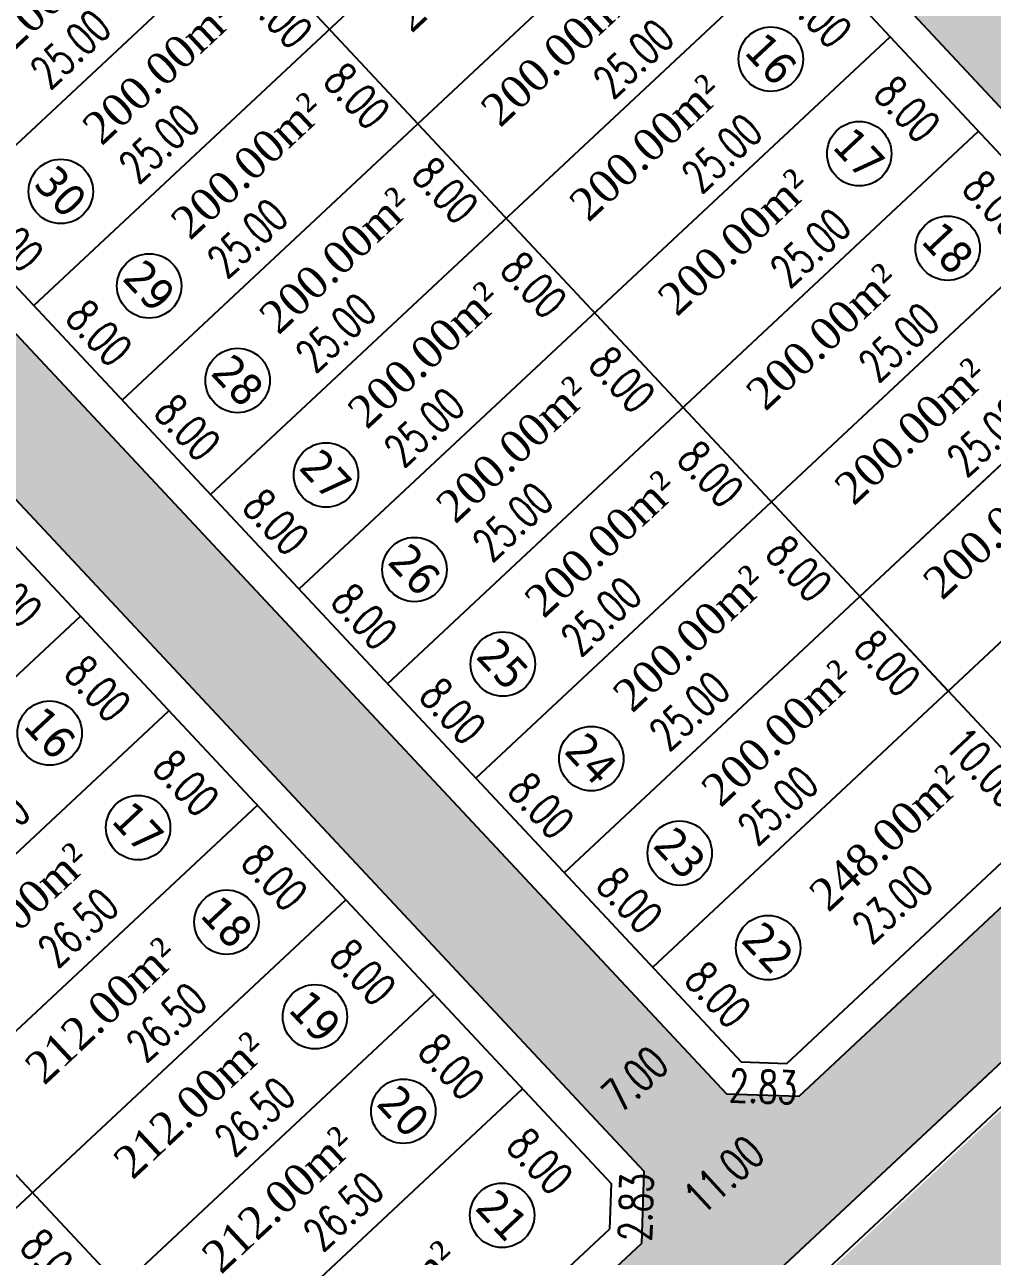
# Model space of a CAD drawing. Header units: metres. Extents: x 437145 to 438174, y 9614495 to 9615043.
# Drawn here: x 437337.3 to 437397.1, y 9614617.6 to 9614693.8 of the extents above; entities that cross this region are included whole.
import ezdxf

# ---------------------------------------------------------------- set-up
doc = ezdxf.new("R2010")
doc.units = ezdxf.units.M
doc.header["$PDMODE"] = 35
doc.header["$PDSIZE"] = 0.1
for name, color, linetype in [('COTAS', 10, 'Continuous'), ('Layer3', 1, 'Continuous'), ('M_FIO', 32, 'Continuous'), ('ÁREA', 7, 'Continuous')]:
    doc.layers.add(name, color=color, linetype=linetype)
doc.styles.add('COTAS', font='romans.shx', dxfattribs={"width": 0.7})
doc.styles.add('tahoma', font='tahoma.ttf')
doc.styles.add('ÁREA', font='times.ttf', dxfattribs={"height": 2})
doc.dimstyles.new('C-75', dxfattribs={"dimtxt": 2, "dimasz": 0.2, "dimexe": 0, "dimexo": 0, "dimgap": 1, "dimtad": 0, "dimzin": 4, "dimdsep": 46, "dimtxsty": 'COTAS', "dimblk1": 'BOL-COT', "dimblk2": 'BOL-COT', "dimsah": 1, "dimcen": 0.1, "dimse1": 1, "dimse2": 1, "dimsd1": 1, "dimsd2": 1, "dimclrd": 8, "dimclre": 256, "dimaunit": 1, "dimadec": 3, "dimazin": 0, "dimtfac": 0.5, "dimtix": 1, "dimtmove": 0, "dimatfit": 3, "dimldrblk": 'BOL-COT', "dimfxl": 1, "dimtolj": 1, "dimtzin": 0, "dimarcsym": 0})

# ---------------------------------------------------------------- blocks, each defined once
blk = doc.blocks.new('*D152')
at = {"layer": 'Defpoints', "color": 0, "transparency": 16777216}
for p in [(2488.276, 1061.545), (2485.996, 1053.545), (2488.276, 1053.545)]:
    blk.add_point(p, dxfattribs=at)
at = {"layer": 'Layer3', "transparency": 16777216, "insert": (2485.996, 1057.545), "char_height": 2, "attachment_point": 5, "rotation": 270.00204, "style": 'COTAS'}
blk.add_mtext('\\A1;8.00', dxfattribs=at)
blk = doc.blocks.new('BOL-COT')
at = {"layer": 'COTAS'}
for p, q in [((-2, 0), (2, 0)), ((0, -3), (0, 3))]:
    blk.add_line(p, q, dxfattribs=at)
blk.add_circle((0, 0), 0.4, dxfattribs=at)
blk = doc.blocks.new('*D153')
at = {"layer": 'Defpoints', "color": 0, "transparency": 16777216}
for p in [(2488.276, 1053.545), (2485.997, 1045.545), (2488.276, 1045.545)]:
    blk.add_point(p, dxfattribs=at)
at = {"layer": 'Layer3', "transparency": 16777216, "insert": (2485.997, 1049.545), "char_height": 2, "attachment_point": 5, "rotation": 270.00204, "style": 'COTAS'}
blk.add_mtext('\\A1;8.00', dxfattribs=at)
blk = doc.blocks.new('*D154')
at = {"layer": 'Defpoints', "color": 0, "transparency": 16777216}
for p in [(2488.276, 1045.545), (2485.997, 1037.545), (2488.277, 1037.545)]:
    blk.add_point(p, dxfattribs=at)
at = {"layer": 'Layer3', "transparency": 16777216, "insert": (2485.997, 1041.545), "char_height": 2, "attachment_point": 5, "rotation": 270.00204, "style": 'COTAS'}
blk.add_mtext('\\A1;8.00', dxfattribs=at)
blk = doc.blocks.new('*D155')
at = {"layer": 'Defpoints', "color": 0, "transparency": 16777216}
for p in [(2488.277, 1037.545), (2485.997, 1029.545), (2488.277, 1029.545)]:
    blk.add_point(p, dxfattribs=at)
at = {"layer": 'Layer3', "transparency": 16777216, "insert": (2485.997, 1033.545), "char_height": 2, "attachment_point": 5, "rotation": 270.00204, "style": 'COTAS'}
blk.add_mtext('\\A1;8.00', dxfattribs=at)
blk = doc.blocks.new('*D156')
at = {"layer": 'Defpoints', "color": 0, "transparency": 16777216}
for p in [(2488.277, 1029.545), (2485.998, 1021.545), (2488.277, 1021.545)]:
    blk.add_point(p, dxfattribs=at)
at = {"layer": 'Layer3', "transparency": 16777216, "insert": (2485.997, 1025.545), "char_height": 2, "attachment_point": 5, "rotation": 270.00204, "style": 'COTAS'}
blk.add_mtext('\\A1;8.00', dxfattribs=at)
blk = doc.blocks.new('*D157')
at = {"layer": 'Defpoints', "color": 0, "transparency": 16777216}
for p in [(2488.277, 1021.545), (2485.998, 1013.545), (2488.278, 1013.545)]:
    blk.add_point(p, dxfattribs=at)
at = {"layer": 'Layer3', "transparency": 16777216, "insert": (2485.998, 1017.545), "char_height": 2, "attachment_point": 5, "rotation": 270.00204, "style": 'COTAS'}
blk.add_mtext('\\A1;8.00', dxfattribs=at)
blk = doc.blocks.new('*D158')
at = {"layer": 'Defpoints', "color": 0, "transparency": 16777216}
for p in [(2488.278, 1013.545), (2486.004, 1005.545), (2488.278, 1005.545)]:
    blk.add_point(p, dxfattribs=at)
at = {"layer": 'Layer3', "transparency": 16777216, "insert": (2486.004, 1009.545), "char_height": 2, "attachment_point": 5, "rotation": 270.00204, "style": 'COTAS'}
blk.add_mtext('\\A1;8.00', dxfattribs=at)
blk = doc.blocks.new('*D161')
at = {"layer": 'Defpoints', "color": 0, "transparency": 16777216}
for p in [(2457.266, 1029.52), (2457.267, 1021.52), (2459.797, 1021.52)]:
    blk.add_point(p, dxfattribs=at)
at = {"layer": 'Layer3', "transparency": 16777216, "insert": (2459.797, 1025.52), "char_height": 2, "attachment_point": 5, "rotation": 270.00204, "style": 'COTAS'}
blk.add_mtext('\\A1;8.00', dxfattribs=at)
blk = doc.blocks.new('*D201')
at = {"layer": 'Defpoints', "color": 0, "transparency": 16777216}
for p in [(2488.276, 1055.591), (2461.776, 1053.544), (2488.276, 1053.545)]:
    blk.add_point(p, dxfattribs=at)
at = {"layer": 'Layer3', "transparency": 16777216, "insert": (2475.026, 1055.591), "char_height": 2, "attachment_point": 5, "rotation": 0.00204, "style": 'COTAS'}
blk.add_mtext('\\A1;26.50', dxfattribs=at)
blk = doc.blocks.new('*D203')
at = {"layer": 'Defpoints', "color": 0, "transparency": 16777216}
for p in [(2488.276, 1047.591), (2461.776, 1045.544), (2488.276, 1045.545)]:
    blk.add_point(p, dxfattribs=at)
at = {"layer": 'Layer3', "transparency": 16777216, "insert": (2475.026, 1047.591), "char_height": 2, "attachment_point": 5, "rotation": 0.00204, "style": 'COTAS'}
blk.add_mtext('\\A1;26.50', dxfattribs=at)
blk = doc.blocks.new('*D205')
at = {"layer": 'Defpoints', "color": 0, "transparency": 16777216}
for p in [(2488.277, 1039.591), (2461.777, 1037.544), (2488.277, 1037.545)]:
    blk.add_point(p, dxfattribs=at)
at = {"layer": 'Layer3', "transparency": 16777216, "insert": (2475.027, 1039.591), "char_height": 2, "attachment_point": 5, "rotation": 0.00204, "style": 'COTAS'}
blk.add_mtext('\\A1;26.50', dxfattribs=at)
blk = doc.blocks.new('*D207')
at = {"layer": 'Defpoints', "color": 0, "transparency": 16777216}
for p in [(2488.277, 1031.591), (2461.777, 1029.544), (2488.277, 1029.545)]:
    blk.add_point(p, dxfattribs=at)
at = {"layer": 'Layer3', "transparency": 16777216, "insert": (2475.027, 1031.591), "char_height": 2, "attachment_point": 5, "rotation": 0.00204, "style": 'COTAS'}
blk.add_mtext('\\A1;26.50', dxfattribs=at)
blk = doc.blocks.new('*D208')
at = {"layer": 'Defpoints', "color": 0, "transparency": 16777216}
for p in [(2466.815, 1031.59), (2440.315, 1029.543), (2466.815, 1029.544)]:
    blk.add_point(p, dxfattribs=at)
at = {"layer": 'Layer3', "transparency": 16777216, "insert": (2453.565, 1031.59), "char_height": 2, "attachment_point": 5, "rotation": 0.00204, "style": 'COTAS'}
blk.add_mtext('\\A1;26.50', dxfattribs=at)
blk = doc.blocks.new('*D209')
at = {"layer": 'Defpoints', "color": 0, "transparency": 16777216}
for p in [(2488.277, 1023.591), (2461.777, 1021.544), (2488.277, 1021.545)]:
    blk.add_point(p, dxfattribs=at)
at = {"layer": 'Layer3', "transparency": 16777216, "insert": (2475.027, 1023.591), "char_height": 2, "attachment_point": 5, "rotation": 0.00204, "style": 'COTAS'}
blk.add_mtext('\\A1;26.50', dxfattribs=at)
blk = doc.blocks.new('*D210')
at = {"layer": 'Defpoints', "color": 0, "transparency": 16777216}
for p in [(2466.815, 1023.59), (2440.315, 1021.543), (2466.815, 1021.544)]:
    blk.add_point(p, dxfattribs=at)
at = {"layer": 'Layer3', "transparency": 16777216, "insert": (2453.565, 1023.59), "char_height": 2, "attachment_point": 5, "rotation": 0.00204, "style": 'COTAS'}
blk.add_mtext('\\A1;26.50', dxfattribs=at)
blk = doc.blocks.new('*D211')
at = {"layer": 'Defpoints', "color": 0, "transparency": 16777216}
for p in [(2488.277, 1015.591), (2461.778, 1013.544), (2488.278, 1013.545)]:
    blk.add_point(p, dxfattribs=at)
at = {"layer": 'Layer3', "transparency": 16777216, "insert": (2475.027, 1015.591), "char_height": 2, "attachment_point": 5, "rotation": 0.00204, "style": 'COTAS'}
blk.add_mtext('\\A1;26.50', dxfattribs=at)
blk = doc.blocks.new('*D213')
at = {"layer": 'Defpoints', "color": 0, "transparency": 16777216}
for p in [(2488.098, 1006.098), (2461.598, 1004.051), (2488.098, 1004.052)]:
    blk.add_point(p, dxfattribs=at)
at = {"layer": 'Layer3', "transparency": 16777216, "insert": (2474.848, 1006.098), "char_height": 2, "attachment_point": 5, "rotation": 0.00204, "style": 'COTAS'}
blk.add_mtext('\\A1;26.50', dxfattribs=at)
blk = doc.blocks.new('*D308')
at = {"layer": 'Defpoints', "color": 0, "transparency": 16777216}
for p in [(2524.274, 1087.581), (2499.275, 1085.536), (2524.275, 1085.546)]:
    blk.add_point(p, dxfattribs=at)
at = {"layer": 'Layer3', "transparency": 16777216, "insert": (2511.774, 1087.577), "char_height": 2, "attachment_point": 5, "rotation": 0.02224, "style": 'COTAS'}
blk.add_mtext('\\A1;25.00', dxfattribs=at)
blk = doc.blocks.new('*D313')
at = {"layer": 'Defpoints', "color": 0, "transparency": 16777216}
for p in [(2524.274, 1079.581), (2499.275, 1077.536), (2524.275, 1077.546)]:
    blk.add_point(p, dxfattribs=at)
at = {"layer": 'Layer3', "transparency": 16777216, "insert": (2511.774, 1079.577), "char_height": 2, "attachment_point": 5, "rotation": 0.02224, "style": 'COTAS'}
blk.add_mtext('\\A1;25.00', dxfattribs=at)
blk = doc.blocks.new('*D315')
at = {"layer": 'Defpoints', "color": 0, "transparency": 16777216}
for p in [(2524.276, 1071.39), (2524.276, 1069.546), (2549.276, 1069.547)]:
    blk.add_point(p, dxfattribs=at)
at = {"layer": 'Layer3', "transparency": 16777216, "insert": (2536.776, 1071.39), "char_height": 2, "attachment_point": 5, "rotation": 0.00204, "style": 'COTAS'}
blk.add_mtext('\\A1;25.00', dxfattribs=at)
blk = doc.blocks.new('*D316')
at = {"layer": 'Defpoints', "color": 0, "transparency": 16777216}
for p in [(2499.275, 1077.545), (2499.276, 1069.545), (2501.068, 1069.545)]:
    blk.add_point(p, dxfattribs=at)
at = {"layer": 'Layer3', "transparency": 16777216, "insert": (2501.068, 1073.545), "char_height": 2, "attachment_point": 5, "rotation": 270.00204, "style": 'COTAS'}
blk.add_mtext('\\A1;8.00', dxfattribs=at)
blk = doc.blocks.new('*D317')
at = {"layer": 'Defpoints', "color": 0, "transparency": 16777216}
for p in [(2520.092, 1076.284), (2520.093, 1068.284), (2522.623, 1068.284)]:
    blk.add_point(p, dxfattribs=at)
at = {"layer": 'Layer3', "transparency": 16777216, "insert": (2522.623, 1072.284), "char_height": 2, "attachment_point": 5, "rotation": 270.00204, "style": 'COTAS'}
blk.add_mtext('\\A1;8.00', dxfattribs=at)
blk = doc.blocks.new('*D318')
at = {"layer": 'Defpoints', "color": 0, "transparency": 16777216}
for p in [(2524.275, 1071.581), (2499.276, 1069.536), (2524.276, 1069.546)]:
    blk.add_point(p, dxfattribs=at)
at = {"layer": 'Layer3', "transparency": 16777216, "insert": (2511.775, 1071.577), "char_height": 2, "attachment_point": 5, "rotation": 0.02224, "style": 'COTAS'}
blk.add_mtext('\\A1;25.00', dxfattribs=at)
blk = doc.blocks.new('*D320')
at = {"layer": 'Defpoints', "color": 0, "transparency": 16777216}
for p in [(2524.276, 1063.39), (2524.276, 1061.546), (2549.276, 1061.547)]:
    blk.add_point(p, dxfattribs=at)
at = {"layer": 'Layer3', "transparency": 16777216, "insert": (2536.776, 1063.39), "char_height": 2, "attachment_point": 5, "rotation": 0.00204, "style": 'COTAS'}
blk.add_mtext('\\A1;25.00', dxfattribs=at)
blk = doc.blocks.new('*D321')
at = {"layer": 'Defpoints', "color": 0, "transparency": 16777216}
for p in [(2499.276, 1069.545), (2499.276, 1061.545), (2501.068, 1061.545)]:
    blk.add_point(p, dxfattribs=at)
at = {"layer": 'Layer3', "transparency": 16777216, "insert": (2501.068, 1065.545), "char_height": 2, "attachment_point": 5, "rotation": 270.00204, "style": 'COTAS'}
blk.add_mtext('\\A1;8.00', dxfattribs=at)
blk = doc.blocks.new('*D322')
at = {"layer": 'Defpoints', "color": 0, "transparency": 16777216}
for p in [(2520.179, 1069.368), (2520.179, 1061.368), (2522.71, 1061.368)]:
    blk.add_point(p, dxfattribs=at)
at = {"layer": 'Layer3', "transparency": 16777216, "insert": (2522.71, 1065.368), "char_height": 2, "attachment_point": 5, "rotation": 270.00204, "style": 'COTAS'}
blk.add_mtext('\\A1;8.00', dxfattribs=at)
blk = doc.blocks.new('*D323')
at = {"layer": 'Defpoints', "color": 0, "transparency": 16777216}
for p in [(2524.275, 1063.581), (2499.276, 1061.536), (2524.276, 1061.546)]:
    blk.add_point(p, dxfattribs=at)
at = {"layer": 'Layer3', "transparency": 16777216, "insert": (2511.775, 1063.577), "char_height": 2, "attachment_point": 5, "rotation": 0.02224, "style": 'COTAS'}
blk.add_mtext('\\A1;25.00', dxfattribs=at)
blk = doc.blocks.new('*D325')
at = {"layer": 'Defpoints', "color": 0, "transparency": 16777216}
for p in [(2524.276, 1055.39), (2524.276, 1053.546), (2549.276, 1053.547)]:
    blk.add_point(p, dxfattribs=at)
at = {"layer": 'Layer3', "transparency": 16777216, "insert": (2536.776, 1055.39), "char_height": 2, "attachment_point": 5, "rotation": 0.00204, "style": 'COTAS'}
blk.add_mtext('\\A1;25.00', dxfattribs=at)
blk = doc.blocks.new('*D326')
at = {"layer": 'Defpoints', "color": 0, "transparency": 16777216}
for p in [(2499.276, 1061.545), (2499.276, 1053.545), (2501.068, 1053.545)]:
    blk.add_point(p, dxfattribs=at)
at = {"layer": 'Layer3', "transparency": 16777216, "insert": (2501.068, 1057.545), "char_height": 2, "attachment_point": 5, "rotation": 270.00204, "style": 'COTAS'}
blk.add_mtext('\\A1;8.00', dxfattribs=at)
blk = doc.blocks.new('*D327')
at = {"layer": 'Defpoints', "color": 0, "transparency": 16777216}
for p in [(2520.179, 1061.368), (2520.179, 1053.368), (2522.71, 1053.368)]:
    blk.add_point(p, dxfattribs=at)
at = {"layer": 'Layer3', "transparency": 16777216, "insert": (2522.71, 1057.368), "char_height": 2, "attachment_point": 5, "rotation": 270.00204, "style": 'COTAS'}
blk.add_mtext('\\A1;8.00', dxfattribs=at)
blk = doc.blocks.new('*D328')
at = {"layer": 'Defpoints', "color": 0, "transparency": 16777216}
for p in [(2524.275, 1055.581), (2499.276, 1053.536), (2524.276, 1053.546)]:
    blk.add_point(p, dxfattribs=at)
at = {"layer": 'Layer3', "transparency": 16777216, "insert": (2511.775, 1055.577), "char_height": 2, "attachment_point": 5, "rotation": 0.02224, "style": 'COTAS'}
blk.add_mtext('\\A1;25.00', dxfattribs=at)
blk = doc.blocks.new('*D329')
at = {"layer": 'Defpoints', "color": 0, "transparency": 16777216}
for p in [(2549.276, 1053.547), (2546.997, 1045.547), (2549.276, 1045.547)]:
    blk.add_point(p, dxfattribs=at)
at = {"layer": 'Layer3', "transparency": 16777216, "insert": (2546.997, 1049.547), "char_height": 2, "attachment_point": 5, "rotation": 270.00204, "style": 'COTAS'}
blk.add_mtext('\\A1;8.00', dxfattribs=at)
blk = doc.blocks.new('*D330')
at = {"layer": 'Defpoints', "color": 0, "transparency": 16777216}
for p in [(2524.276, 1047.39), (2524.276, 1045.546), (2549.276, 1045.547)]:
    blk.add_point(p, dxfattribs=at)
at = {"layer": 'Layer3', "transparency": 16777216, "insert": (2536.776, 1047.39), "char_height": 2, "attachment_point": 5, "rotation": 0.00204, "style": 'COTAS'}
blk.add_mtext('\\A1;25.00', dxfattribs=at)
blk = doc.blocks.new('*D331')
at = {"layer": 'Defpoints', "color": 0, "transparency": 16777216}
for p in [(2499.276, 1053.545), (2499.276, 1045.545), (2501.069, 1045.545)]:
    blk.add_point(p, dxfattribs=at)
at = {"layer": 'Layer3', "transparency": 16777216, "insert": (2501.068, 1049.545), "char_height": 2, "attachment_point": 5, "rotation": 270.00204, "style": 'COTAS'}
blk.add_mtext('\\A1;8.00', dxfattribs=at)
blk = doc.blocks.new('*D332')
at = {"layer": 'Defpoints', "color": 0, "transparency": 16777216}
for p in [(2520.179, 1053.368), (2520.18, 1045.368), (2522.71, 1045.368)]:
    blk.add_point(p, dxfattribs=at)
at = {"layer": 'Layer3', "transparency": 16777216, "insert": (2522.71, 1049.368), "char_height": 2, "attachment_point": 5, "rotation": 270.00204, "style": 'COTAS'}
blk.add_mtext('\\A1;8.00', dxfattribs=at)
blk = doc.blocks.new('*D333')
at = {"layer": 'Defpoints', "color": 0, "transparency": 16777216}
for p in [(2524.276, 1047.581), (2499.276, 1045.536), (2524.276, 1045.546)]:
    blk.add_point(p, dxfattribs=at)
at = {"layer": 'Layer3', "transparency": 16777216, "insert": (2511.776, 1047.577), "char_height": 2, "attachment_point": 5, "rotation": 0.02224, "style": 'COTAS'}
blk.add_mtext('\\A1;25.00', dxfattribs=at)
blk = doc.blocks.new('*D334')
at = {"layer": 'Defpoints', "color": 0, "transparency": 16777216}
for p in [(2549.276, 1045.547), (2546.997, 1037.547), (2549.277, 1037.547)]:
    blk.add_point(p, dxfattribs=at)
at = {"layer": 'Layer3', "transparency": 16777216, "insert": (2546.997, 1041.547), "char_height": 2, "attachment_point": 5, "rotation": 270.00204, "style": 'COTAS'}
blk.add_mtext('\\A1;8.00', dxfattribs=at)
blk = doc.blocks.new('*D335')
at = {"layer": 'Defpoints', "color": 0, "transparency": 16777216}
for p in [(2524.277, 1039.39), (2524.277, 1037.546), (2549.277, 1037.547)]:
    blk.add_point(p, dxfattribs=at)
at = {"layer": 'Layer3', "transparency": 16777216, "insert": (2536.777, 1039.39), "char_height": 2, "attachment_point": 5, "rotation": 0.00204, "style": 'COTAS'}
blk.add_mtext('\\A1;25.00', dxfattribs=at)
blk = doc.blocks.new('*D336')
at = {"layer": 'Defpoints', "color": 0, "transparency": 16777216}
for p in [(2499.276, 1045.545), (2499.277, 1037.545), (2501.069, 1037.545)]:
    blk.add_point(p, dxfattribs=at)
at = {"layer": 'Layer3', "transparency": 16777216, "insert": (2501.069, 1041.545), "char_height": 2, "attachment_point": 5, "rotation": 270.00204, "style": 'COTAS'}
blk.add_mtext('\\A1;8.00', dxfattribs=at)
blk = doc.blocks.new('*D337')
at = {"layer": 'Defpoints', "color": 0, "transparency": 16777216}
for p in [(2520.18, 1045.368), (2520.18, 1037.368), (2522.711, 1037.368)]:
    blk.add_point(p, dxfattribs=at)
at = {"layer": 'Layer3', "transparency": 16777216, "insert": (2522.71, 1041.368), "char_height": 2, "attachment_point": 5, "rotation": 270.00204, "style": 'COTAS'}
blk.add_mtext('\\A1;8.00', dxfattribs=at)
blk = doc.blocks.new('*D338')
at = {"layer": 'Defpoints', "color": 0, "transparency": 16777216}
for p in [(2524.276, 1039.581), (2499.277, 1037.536), (2524.277, 1037.546)]:
    blk.add_point(p, dxfattribs=at)
at = {"layer": 'Layer3', "transparency": 16777216, "insert": (2511.776, 1039.577), "char_height": 2, "attachment_point": 5, "rotation": 0.02224, "style": 'COTAS'}
blk.add_mtext('\\A1;25.00', dxfattribs=at)
blk = doc.blocks.new('*D339')
at = {"layer": 'Defpoints', "color": 0, "transparency": 16777216}
for p in [(2549.277, 1037.547), (2546.997, 1029.547), (2549.277, 1029.547)]:
    blk.add_point(p, dxfattribs=at)
at = {"layer": 'Layer3', "transparency": 16777216, "insert": (2546.997, 1033.547), "char_height": 2, "attachment_point": 5, "rotation": 270.00204, "style": 'COTAS'}
blk.add_mtext('\\A1;8.00', dxfattribs=at)
blk = doc.blocks.new('*D340')
at = {"layer": 'Defpoints', "color": 0, "transparency": 16777216}
for p in [(2524.277, 1031.39), (2524.277, 1029.546), (2549.277, 1029.547)]:
    blk.add_point(p, dxfattribs=at)
at = {"layer": 'Layer3', "transparency": 16777216, "insert": (2536.777, 1031.39), "char_height": 2, "attachment_point": 5, "rotation": 0.00204, "style": 'COTAS'}
blk.add_mtext('\\A1;25.00', dxfattribs=at)
blk = doc.blocks.new('*D341')
at = {"layer": 'Defpoints', "color": 0, "transparency": 16777216}
for p in [(2499.277, 1037.545), (2499.277, 1029.545), (2501.069, 1029.545)]:
    blk.add_point(p, dxfattribs=at)
at = {"layer": 'Layer3', "transparency": 16777216, "insert": (2501.069, 1033.545), "char_height": 2, "attachment_point": 5, "rotation": 270.00204, "style": 'COTAS'}
blk.add_mtext('\\A1;8.00', dxfattribs=at)
blk = doc.blocks.new('*D342')
at = {"layer": 'Defpoints', "color": 0, "transparency": 16777216}
for p in [(2520.18, 1037.368), (2520.18, 1029.368), (2522.711, 1029.368)]:
    blk.add_point(p, dxfattribs=at)
at = {"layer": 'Layer3', "transparency": 16777216, "insert": (2522.711, 1033.368), "char_height": 2, "attachment_point": 5, "rotation": 270.00204, "style": 'COTAS'}
blk.add_mtext('\\A1;8.00', dxfattribs=at)
blk = doc.blocks.new('*D343')
at = {"layer": 'Defpoints', "color": 0, "transparency": 16777216}
for p in [(2524.276, 1031.581), (2499.277, 1029.536), (2524.277, 1029.546)]:
    blk.add_point(p, dxfattribs=at)
at = {"layer": 'Layer3', "transparency": 16777216, "insert": (2511.776, 1031.577), "char_height": 2, "attachment_point": 5, "rotation": 0.02224, "style": 'COTAS'}
blk.add_mtext('\\A1;25.00', dxfattribs=at)
blk = doc.blocks.new('*D345')
at = {"layer": 'Defpoints', "color": 0, "transparency": 16777216}
for p in [(2524.277, 1023.39), (2524.277, 1021.546), (2549.277, 1021.547)]:
    blk.add_point(p, dxfattribs=at)
at = {"layer": 'Layer3', "transparency": 16777216, "insert": (2536.777, 1023.39), "char_height": 2, "attachment_point": 5, "rotation": 0.00204, "style": 'COTAS'}
blk.add_mtext('\\A1;25.00', dxfattribs=at)
blk = doc.blocks.new('*D346')
at = {"layer": 'Defpoints', "color": 0, "transparency": 16777216}
for p in [(2499.277, 1029.545), (2499.277, 1021.545), (2501.069, 1021.545)]:
    blk.add_point(p, dxfattribs=at)
at = {"layer": 'Layer3', "transparency": 16777216, "insert": (2501.069, 1025.545), "char_height": 2, "attachment_point": 5, "rotation": 270.00204, "style": 'COTAS'}
blk.add_mtext('\\A1;8.00', dxfattribs=at)
blk = doc.blocks.new('*D347')
at = {"layer": 'Defpoints', "color": 0, "transparency": 16777216}
for p in [(2520.18, 1029.368), (2520.18, 1021.368), (2522.711, 1021.368)]:
    blk.add_point(p, dxfattribs=at)
at = {"layer": 'Layer3', "transparency": 16777216, "insert": (2522.711, 1025.368), "char_height": 2, "attachment_point": 5, "rotation": 270.00204, "style": 'COTAS'}
blk.add_mtext('\\A1;8.00', dxfattribs=at)
blk = doc.blocks.new('*D348')
at = {"layer": 'Defpoints', "color": 0, "transparency": 16777216}
for p in [(2524.276, 1023.581), (2499.277, 1021.536), (2524.277, 1021.546)]:
    blk.add_point(p, dxfattribs=at)
at = {"layer": 'Layer3', "transparency": 16777216, "insert": (2511.776, 1023.577), "char_height": 2, "attachment_point": 5, "rotation": 0.02224, "style": 'COTAS'}
blk.add_mtext('\\A1;25.00', dxfattribs=at)
blk = doc.blocks.new('*D350')
at = {"layer": 'Defpoints', "color": 0, "transparency": 16777216}
for p in [(2524.277, 1015.39), (2524.278, 1013.546), (2549.278, 1013.547)]:
    blk.add_point(p, dxfattribs=at)
at = {"layer": 'Layer3', "transparency": 16777216, "insert": (2536.777, 1015.39), "char_height": 2, "attachment_point": 5, "rotation": 0.00204, "style": 'COTAS'}
blk.add_mtext('\\A1;25.00', dxfattribs=at)
blk = doc.blocks.new('*D351')
at = {"layer": 'Defpoints', "color": 0, "transparency": 16777216}
for p in [(2499.277, 1021.545), (2499.278, 1013.545), (2501.07, 1013.545)]:
    blk.add_point(p, dxfattribs=at)
at = {"layer": 'Layer3', "transparency": 16777216, "insert": (2501.07, 1017.545), "char_height": 2, "attachment_point": 5, "rotation": 270.00204, "style": 'COTAS'}
blk.add_mtext('\\A1;8.00', dxfattribs=at)
blk = doc.blocks.new('*D352')
at = {"layer": 'Defpoints', "color": 0, "transparency": 16777216}
for p in [(2520.18, 1021.368), (2520.181, 1013.368), (2522.711, 1013.368)]:
    blk.add_point(p, dxfattribs=at)
at = {"layer": 'Layer3', "transparency": 16777216, "insert": (2522.711, 1017.368), "char_height": 2, "attachment_point": 5, "rotation": 270.00204, "style": 'COTAS'}
blk.add_mtext('\\A1;8.00', dxfattribs=at)
blk = doc.blocks.new('*D353')
at = {"layer": 'Defpoints', "color": 0, "transparency": 16777216}
for p in [(2524.277, 1015.581), (2499.278, 1013.536), (2524.278, 1013.546)]:
    blk.add_point(p, dxfattribs=at)
at = {"layer": 'Layer3', "transparency": 16777216, "insert": (2511.777, 1015.577), "char_height": 2, "attachment_point": 5, "rotation": 0.02224, "style": 'COTAS'}
blk.add_mtext('\\A1;25.00', dxfattribs=at)
blk = doc.blocks.new('*D356')
at = {"layer": 'Defpoints', "color": 0, "transparency": 16777216}
for p in [(2499.278, 1013.545), (2499.278, 1005.545), (2501.07, 1005.545)]:
    blk.add_point(p, dxfattribs=at)
at = {"layer": 'Layer3', "transparency": 16777216, "insert": (2501.07, 1009.545), "char_height": 2, "attachment_point": 5, "rotation": 270.00204, "style": 'COTAS'}
blk.add_mtext('\\A1;8.00', dxfattribs=at)
blk = doc.blocks.new('*D357')
at = {"layer": 'Defpoints', "color": 0, "transparency": 16777216}
for p in [(2524.278, 1006.297), (2501.278, 1003.545), (2524.278, 1003.546)]:
    blk.add_point(p, dxfattribs=at)
at = {"layer": 'Layer3', "transparency": 16777216, "insert": (2512.778, 1006.296), "char_height": 2, "attachment_point": 5, "rotation": 0.00204, "style": 'COTAS'}
blk.add_mtext('\\A1;23.00', dxfattribs=at)
blk = doc.blocks.new('*D358')
at = {"layer": 'Defpoints', "color": 0, "transparency": 16777216}
for p in [(2524.278, 1013.546), (2522.714, 1003.546), (2524.278, 1003.546)]:
    blk.add_point(p, dxfattribs=at)
at = {"layer": 'Layer3', "transparency": 16777216, "insert": (2522.714, 1008.546), "char_height": 2, "attachment_point": 5, "rotation": 270.00204, "style": 'COTAS'}
blk.add_mtext('\\A1;10.00', dxfattribs=at)
blk = doc.blocks.new('*D363')
at = {"layer": 'Defpoints', "color": 0, "transparency": 16777216}
for p in [(2499.278, 1005.545), (2501.278, 1003.545), (2500.233, 1002.5)]:
    blk.add_point(p, dxfattribs=at)
at = {"layer": 'Layer3', "transparency": 16777216, "insert": (2499.233, 1003.5), "char_height": 2, "attachment_point": 5, "rotation": 315.00204, "style": 'COTAS'}
blk.add_mtext('\\A1;2.83', dxfattribs=at)
blk = doc.blocks.new('*D364')
at = {"layer": 'Defpoints', "color": 0, "transparency": 16777216}
for p in [(2488.278, 1005.545), (2489.395, 1004.428), (2486.278, 1003.545)]:
    blk.add_point(p, dxfattribs=at)
at = {"layer": 'Layer3', "transparency": 16777216, "insert": (2488.395, 1003.428), "char_height": 2, "attachment_point": 5, "rotation": 45.00204, "style": 'COTAS'}
blk.add_mtext('\\A1;2.83', dxfattribs=at)
blk = doc.blocks.new('*D892')
at = {"layer": 'Defpoints', "color": 0, "transparency": 16777216}
for p in [(2488.278, 1005.654), (2499.278, 1005.545), (2499.234, 1001.121)]:
    blk.add_point(p, dxfattribs=at)
at = {"layer": 'Layer3', "transparency": 16777216, "insert": (2493.734, 1001.176), "char_height": 2, "attachment_point": 5, "rotation": 359.43568, "style": 'COTAS'}
blk.add_mtext('\\A1;11.00', dxfattribs=at)
blk = doc.blocks.new('*D893')
at = {"layer": 'Defpoints', "color": 0, "transparency": 16777216}
for p in [(2490.278, 1009.255), (2497.278, 1009.255), (2497.278, 1009.255)]:
    blk.add_point(p, dxfattribs=at)
at = {"layer": 'Layer3', "transparency": 16777216, "insert": (2493.778, 1009.255), "char_height": 2, "attachment_point": 5, "rotation": 0.00204, "style": 'COTAS'}
blk.add_mtext('\\A1;7.00', dxfattribs=at)
blk = doc.blocks.new('atutu')
h = blk.add_hatch(color=252)
h.dxf.hatch_style = 1
h.paths.add_polyline_path([(2863.271, 1159.558), (2832.441, 1159.557), (2829.27, 1162.729), (2829.271, 1186.557), (2822.271, 1186.557), (2822.27, 1162.728), (2819.098, 1159.557), (2712.444, 1159.553), (2709.272, 1162.724), (2709.271, 1186.548), (2702.271, 1186.553), (2702.272, 1162.724), (2699.101, 1159.552), (2531.944, 1159.546), (2528.772, 1162.718), (2528.771, 1186.546), (2521.771, 1186.546), (2521.772, 1162.718), (2518.601, 1159.546), (2436.444, 1159.543), (2433.273, 1162.713), (2433.273, 1186.282), (2426.273, 1186.282), (2426.282, 928.758), (2433.282, 928.743), (2433.28, 991.384), (2436.439, 994.543), (2521.437, 994.546), (2521.437, 994.546), (2524.218, 994.546), (2531.218, 994.546), (2534.78, 994.547), (2534.769, 994.547), (2792.107, 994.556), (2795.278, 991.384), (2795.281, 928.756), (2802.281, 928.756), (2802.278, 991.395), (2805.439, 994.556), (2853.118, 994.558), (2856.278, 991.397), (2856.281, 928.758), (2863.271, 928.758)])
h.paths.add_polyline_path([(2612.273, 1149.378), (2612.278, 1004.721), (2609.106, 1001.549), (2561.45, 1001.548), (2558.278, 1004.719), (2558.273, 1149.376), (2561.444, 1152.548), (2609.101, 1152.549)], flags=16)
h.paths.add_polyline_path([(2619.273, 1149.378), (2622.444, 1152.55), (2670.101, 1152.551), (2673.273, 1149.38), (2673.278, 1004.723), (2670.106, 1001.551), (2622.45, 1001.55), (2619.278, 1004.721)], flags=16)
h.paths.add_polyline_path([(2551.273, 1149.376), (2551.278, 1004.719), (2548.106, 1001.547), (2500.45, 1001.545), (2497.278, 1004.717), (2497.273, 1149.374), (2500.444, 1152.545), (2548.101, 1152.547)], flags=16)
h.paths.add_polyline_path([(2680.273, 1149.38), (2683.444, 1152.552), (2731.101, 1152.554), (2734.273, 1149.382), (2734.278, 1004.725), (2731.106, 1001.554), (2683.45, 1001.552), (2680.278, 1004.723)], flags=16)
h.paths.add_polyline_path([(2490.273, 1149.373), (2490.278, 1004.717), (2487.106, 1001.545), (2436.452, 1001.543), (2433.279, 1004.716), (2433.274, 1149.373), (2436.444, 1152.543), (2487.101, 1152.545)], flags=16)
h.paths.add_polyline_path([(2741.273, 1149.382), (2744.444, 1152.554), (2792.101, 1152.556), (2795.273, 1149.384), (2795.278, 1004.727), (2792.106, 1001.556), (2744.45, 1001.554), (2741.278, 1004.725)], flags=16)
h.paths.add_polyline_path([(2802.273, 1149.384), (2805.444, 1152.556), (2853.101, 1152.558), (2856.273, 1149.386), (2856.278, 1004.73), (2853.106, 1001.558), (2805.45, 1001.556), (2802.278, 1004.728)], flags=16)
at = {"layer": 'Layer3'}
h = blk.add_hatch(dxfattribs=at)
h.set_pattern_fill('AR-SAND', color=85)
h.set_pattern_definition([(37.5, (-475198.4406, -9591283.7162), (-0.0629933581, 1.92682376901), [0, -1.52, 0, -1.7, 0, -1.625]), (7.5, (-475198.4406, -9591283.7162), (1.7697767053, 2.8221460652), [0, -0.82, 0, -1.37, 0, -0.525]), (327.5, (-475199.6706, -9591283.7162), (3.11414186175, 0.00565905354), [0, -0.5, 0, -1.8, 0, -2.35]), (317.5, (-475199.6706, -9591283.7162), (3.0061266046, 0.8776755649), [0, -0.25, 0, -1.18, 0, -1.35])])
h.paths.add_polyline_path([(2436.127, 992.384), (2434.127, 990.384), (2434.129, 928.596), (2693.799, 928.596), (2693.797, 990.394), (2691.797, 992.394)])
h.paths.add_polyline_path([(2562.125, 959.38, -1), (2555.759, 959.38, -1)], flags=0)
h.paths.add_polyline_path([(2559.99, 986.99), (2567.923, 986.991), (2567.923, 989.991), (2559.99, 989.99)], flags=24)
h.paths.add_polyline_path([(2688.788, 962.76), (2688.788, 956.227), (2691.788, 956.227), (2691.788, 962.76)], flags=24)
h.paths.add_polyline_path([(2435.672, 962.751), (2435.672, 956.218), (2438.672, 956.218), (2438.672, 962.751)], flags=24)
h.paths.add_polyline_path([(2555.31, 955.797), (2562.316, 955.797), (2562.315, 963.357), (2555.309, 963.357)], flags=24)
h.paths.add_polyline_path([(2559.997, 931.098), (2567.931, 931.098), (2567.931, 934.098), (2559.997, 934.098)], flags=24)
h.paths.add_polyline_path([(2535.918, 962.316), (2582.059, 962.281), (2582.063, 968.373), (2535.923, 968.409)], flags=24)
at = {"layer": 'Layer3', "color": 0}
for p, q in [((2488.278, 1005.545), (2486.278, 1003.545)), ((2499.278, 1005.545), (2501.278, 1003.545))]:
    blk.add_line(p, q, dxfattribs=at)
for points in [[(2461.778, 1003.544), (2461.773, 1150.544)], [(2524.273, 1150.546), (2524.278, 1003.546)], [(2488.273, 1148.545), (2488.278, 1005.545)], [(2499.273, 1148.545), (2499.278, 1005.545)], [(2549.278, 1005.547), (2549.273, 1148.547)], [(2499.275, 1077.545), (2549.275, 1077.547)], [(2499.276, 1069.545), (2549.276, 1069.547)], [(2499.276, 1061.545), (2549.276, 1061.547)], [(2435.276, 1053.543), (2488.276, 1053.545)], [(2499.276, 1053.545), (2549.276, 1053.547)], [(2435.276, 1045.543), (2488.276, 1045.545)], [(2499.276, 1045.545), (2549.276, 1045.547)], [(2435.277, 1037.543), (2488.277, 1037.545)], [(2499.277, 1037.545), (2549.277, 1037.547)], [(2435.277, 1029.543), (2488.277, 1029.545)], [(2499.277, 1029.545), (2549.277, 1029.547)], [(2435.277, 1021.543), (2488.277, 1021.545)], [(2499.277, 1021.545), (2549.277, 1021.547)], [(2435.278, 1013.543), (2488.278, 1013.545)], [(2499.278, 1013.545), (2549.278, 1013.547)], [(2437.278, 1003.543), (2486.278, 1003.545)], [(2501.278, 1003.545), (2547.278, 1003.547)], [(2437.278, 992.543), (2692.948, 992.552)]]:
    blk.add_lwpolyline(points, dxfattribs=at)
blk.add_lwpolyline([(2524.277, 1021.546), (2549.278, 1021.546), (2549.278, 1013.547), (2524.277, 1013.547)], close=True, dxfattribs=at)
for centre in [(2505.315, 1073.557), (2505.315, 1065.557), (2505.315, 1057.557), (2481.946, 1049.565), (2505.316, 1049.557), (2542.946, 1049.567), (2481.947, 1041.565), (2505.316, 1041.557), (2542.947, 1041.567), (2481.947, 1033.565), (2505.316, 1033.557), (2542.947, 1033.567), (2481.947, 1025.565), (2505.316, 1025.557), (2481.947, 1017.565), (2505.317, 1017.557), (2505.317, 1009.557), (2482.015, 1008.698)]:
    blk.add_circle(centre, 1.991, dxfattribs=at)
at = {"layer": 'M_FIO'}
for p, q in [((2490.278, 1004.717), (2487.106, 1001.545)), ((2490.278, 1004.717), (2487.106, 1001.545)), ((2497.278, 1004.717), (2500.45, 1001.545)), ((2497.278, 1004.717), (2500.45, 1001.545))]:
    blk.add_line(p, q, dxfattribs=at)
for points in [[(2490.273, 1149.373), (2490.278, 1004.717)], [(2490.273, 1149.373), (2490.278, 1004.717)], [(2497.273, 1149.374), (2497.278, 1004.717)], [(2497.273, 1149.374), (2497.278, 1004.717)], [(2551.278, 1004.719), (2551.273, 1149.376)], [(2551.278, 1004.719), (2551.273, 1149.376)], [(2436.452, 1001.543), (2487.106, 1001.545)], [(2436.452, 1001.543), (2487.106, 1001.545)], [(2500.45, 1001.545), (2548.106, 1001.547)], [(2500.45, 1001.545), (2548.106, 1001.547)], [(2436.45, 994.543), (2534.78, 994.547)], [(2436.45, 994.543), (2521.437, 994.546)]]:
    blk.add_lwpolyline(points, dxfattribs=at)
at = {"layer": 'Layer3', "color": 5, "char_height": 2, "attachment_point": 5, "rotation": 270.04973, "style": 'tahoma'}
for s, insert in [('\\A1;30', (2505.315, 1073.557)), ('\\A1;29', (2505.315, 1065.557)), ('\\A1;28', (2505.315, 1057.557)), ('\\A1;16', (2481.946, 1049.565)), ('\\A1;27', (2505.316, 1049.557)), ('\\A1;16', (2542.946, 1049.567)), ('\\A1;17', (2481.947, 1041.565)), ('\\A1;26', (2505.316, 1041.557)), ('\\A1;17', (2542.947, 1041.567)), ('\\A1;18', (2481.947, 1033.565)), ('\\A1;25', (2505.316, 1033.557)), ('\\A1;18', (2542.947, 1033.567)), ('\\A1;19', (2481.947, 1025.565)), ('\\A1;24', (2505.316, 1025.557)), ('\\A1;20', (2481.947, 1017.565)), ('\\A1;23', (2505.317, 1017.557)), ('\\A1;22', (2505.317, 1009.557)), ('\\A1;21', (2482.015, 1008.698))]:
    blk.add_mtext(s, dxfattribs=dict(at, insert=insert))
at = {"layer": 'ÁREA', "linetype": 'Continuous', "lineweight": -2, "extrusion": (0.026231, -0.000470843, 0.999656), "style": 'ÁREA'}
for s, p in [('200.00m²', (1126.704, -2488.489, 60.755)), ('200.00m²', (1118.706, -2488.633, 60.759)), ('200.00m²', (1110.707, -2488.777, 60.762)), ('200.00m²', (1111.053, -2507.52, 61.254)), ('200.00m²', (1102.708, -2488.92, 60.766)), ('200.00m²', (1103.054, -2507.664, 61.258)), ('200.00m²', (1094.71, -2489.064, 60.77)), ('200.00m²', (1095.056, -2507.807, 61.262)), ('212.00m²', (1085.96, -2446.982, 59.666)), ('200.00m²', (1086.711, -2489.208, 60.774)), ('200.00m²', (1087.057, -2507.951, 61.266)), ('212.00m²', (1077.961, -2447.126, 59.669)), ('200.00m²', (1078.712, -2489.352, 60.778)), ('200.00m²', (1079.058, -2508.095, 61.269)), ('212.00m²', (1069.963, -2447.27, 59.673)), ('200.00m²', (1070.713, -2489.496, 60.781)), ('200.00m²', (1071.059, -2508.239, 61.273)), ('212.00m²', (1061.964, -2447.414, 59.677)), ('200.00m²', (1062.715, -2489.639, 60.785)), ('200.00m²', (1063.061, -2508.383, 61.277)), ('263.00m²', (1052.469, -2447.405, 59.677)), ('248.00m²', (1053.441, -2490.251, 60.801))]:
    blk.add_text(s, height=2, rotation=271, dxfattribs=at).set_placement(p)
at = {"layer": 'Layer3', "color": 0}
for p1, p2, distance, picture, middle in [((2499.275, 1085.536), (2524.275, 1085.546), 2.035, '*D308', (2511.774, 1087.577)), ((2499.275, 1077.536), (2524.275, 1077.546), 2.035, '*D313', (2511.774, 1079.577)), ((2499.275, 1077.545), (2499.276, 1069.545), 1.792, '*D316', (2501.068, 1073.545)), ((2499.276, 1069.536), (2524.276, 1069.546), 2.035, '*D318', (2511.775, 1071.577)), ((2549.276, 1069.547), (2524.276, 1069.546), -1.844, '*D315', (2536.776, 1071.39)), ((2499.276, 1069.545), (2499.276, 1061.545), 1.792, '*D321', (2501.068, 1065.545)), ((2499.276, 1061.536), (2524.276, 1061.546), 2.035, '*D323', (2511.775, 1063.577)), ((2549.276, 1061.547), (2524.276, 1061.546), -1.844, '*D320', (2536.776, 1063.39)), ((2488.276, 1061.545), (2488.276, 1053.545), -2.28, '*D152', (2485.996, 1057.545)), ((2499.276, 1061.545), (2499.276, 1053.545), 1.792, '*D326', (2501.068, 1057.545)), ((2461.776, 1053.544), (2488.276, 1053.545), 2.046, '*D201', (2475.026, 1055.591)), ((2499.276, 1053.536), (2524.276, 1053.546), 2.035, '*D328', (2511.775, 1055.577)), ((2549.276, 1053.547), (2524.276, 1053.546), -1.844, '*D325', (2536.776, 1055.39)), ((2488.276, 1053.545), (2488.276, 1045.545), -2.28, '*D153', (2485.997, 1049.545)), ((2499.276, 1053.545), (2499.276, 1045.545), 1.792, '*D331', (2501.068, 1049.545)), ((2549.276, 1053.547), (2549.276, 1045.547), -2.28, '*D329', (2546.997, 1049.547)), ((2461.776, 1045.544), (2488.276, 1045.545), 2.046, '*D203', (2475.026, 1047.591)), ((2499.276, 1045.536), (2524.276, 1045.546), 2.035, '*D333', (2511.776, 1047.577)), ((2549.276, 1045.547), (2524.276, 1045.546), -1.844, '*D330', (2536.776, 1047.39)), ((2488.276, 1045.545), (2488.277, 1037.545), -2.28, '*D154', (2485.997, 1041.545)), ((2499.276, 1045.545), (2499.277, 1037.545), 1.792, '*D336', (2501.069, 1041.545)), ((2549.276, 1045.547), (2549.277, 1037.547), -2.28, '*D334', (2546.997, 1041.547)), ((2461.777, 1037.544), (2488.277, 1037.545), 2.046, '*D205', (2475.027, 1039.591)), ((2499.277, 1037.536), (2524.277, 1037.546), 2.035, '*D338', (2511.776, 1039.577)), ((2549.277, 1037.547), (2524.277, 1037.546), -1.844, '*D335', (2536.777, 1039.39)), ((2488.277, 1037.545), (2488.277, 1029.545), -2.28, '*D155', (2485.997, 1033.545)), ((2499.277, 1037.545), (2499.277, 1029.545), 1.792, '*D341', (2501.069, 1033.545)), ((2549.277, 1037.547), (2549.277, 1029.547), -2.28, '*D339', (2546.997, 1033.547)), ((2440.315, 1029.543), (2466.815, 1029.544), 2.046, '*D208', (2453.565, 1031.59)), ((2461.777, 1029.544), (2488.277, 1029.545), 2.046, '*D207', (2475.027, 1031.591)), ((2499.277, 1029.536), (2524.277, 1029.546), 2.035, '*D343', (2511.776, 1031.577)), ((2549.277, 1029.547), (2524.277, 1029.546), -1.844, '*D340', (2536.777, 1031.39)), ((2457.266, 1029.52), (2457.267, 1021.52), 2.531, '*D161', (2459.797, 1025.52)), ((2488.277, 1029.545), (2488.277, 1021.545), -2.28, '*D156', (2485.997, 1025.545)), ((2499.277, 1029.545), (2499.277, 1021.545), 1.792, '*D346', (2501.069, 1025.545)), ((2440.315, 1021.543), (2466.815, 1021.544), 2.046, '*D210', (2453.565, 1023.59)), ((2461.777, 1021.544), (2488.277, 1021.545), 2.046, '*D209', (2475.027, 1023.591)), ((2499.277, 1021.536), (2524.277, 1021.546), 2.035, '*D348', (2511.776, 1023.577)), ((2549.277, 1021.547), (2524.277, 1021.546), -1.844, '*D345', (2536.777, 1023.39)), ((2488.277, 1021.545), (2488.278, 1013.545), -2.28, '*D157', (2485.998, 1017.545)), ((2499.277, 1021.545), (2499.278, 1013.545), 1.792, '*D351', (2501.07, 1017.545)), ((2461.778, 1013.544), (2488.278, 1013.545), 2.046, '*D211', (2475.027, 1015.591)), ((2499.278, 1013.536), (2524.278, 1013.546), 2.035, '*D353', (2511.777, 1015.577)), ((2549.278, 1013.547), (2524.278, 1013.546), -1.844, '*D350', (2536.777, 1015.39)), ((2488.278, 1013.545), (2488.278, 1005.545), -2.274, '*D158', (2486.004, 1009.545)), ((2499.278, 1013.545), (2499.278, 1005.545), 1.792, '*D356', (2501.07, 1009.545)), ((2524.278, 1013.546), (2524.278, 1003.546), -1.564, '*D358', (2522.714, 1008.546)), ((2461.598, 1004.051), (2488.098, 1004.052), 2.046, '*D213', (2474.848, 1006.098)), ((2501.278, 1003.545), (2524.278, 1003.546), 2.75, '*D357', (2512.778, 1006.296)), ((2486.278, 1003.545), (2488.278, 1005.545), -1.58, '*D364', (2488.395, 1003.428)), ((2499.278, 1005.545), (2501.278, 1003.545), -1.478, '*D363', (2499.233, 1003.5))]:
    dim = blk.add_aligned_dim(p1=p1, p2=p2, distance=distance, dimstyle='C-75', dxfattribs=at)
    dim.commit()
    dim.dimension.update_dxf_attribs({"geometry": picture, "text_midpoint": middle})
for base, p1, p2, picture, middle in [((2522.623, 1068.284), (2520.092, 1076.284), (2520.093, 1068.284), '*D317', (2522.623, 1072.284)), ((2522.71, 1061.368), (2520.179, 1069.368), (2520.179, 1061.368), '*D322', (2522.71, 1065.368)), ((2522.71, 1053.368), (2520.179, 1061.368), (2520.179, 1053.368), '*D327', (2522.71, 1057.368)), ((2522.71, 1045.368), (2520.179, 1053.368), (2520.18, 1045.368), '*D332', (2522.71, 1049.368)), ((2522.711, 1037.368), (2520.18, 1045.368), (2520.18, 1037.368), '*D337', (2522.71, 1041.368)), ((2522.711, 1029.368), (2520.18, 1037.368), (2520.18, 1029.368), '*D342', (2522.711, 1033.368)), ((2522.711, 1021.368), (2520.18, 1029.368), (2520.18, 1021.368), '*D347', (2522.711, 1025.368)), ((2522.711, 1013.368), (2520.18, 1021.368), (2520.181, 1013.368), '*D352', (2522.711, 1017.368))]:
    dim = blk.add_linear_dim(base=base, p1=p1, p2=p2, angle=270.00204, dimstyle='C-75', dxfattribs=at)
    dim.commit()
    dim.dimension.update_dxf_attribs({"geometry": picture, "text_midpoint": middle, "dimtype": 129})
for p1, p2, distance, picture, middle in [((2490.278, 1009.255), (2497.278, 1009.255), 0, '*D893', (2493.778, 1009.255)), ((2488.278, 1005.654), (2499.278, 1005.545), -4.424, '*D892', (2493.734, 1001.176))]:
    dim = blk.add_aligned_dim(p1=p1, p2=p2, distance=distance, dimstyle='C-75', override={"dimfxl": 1.25}, dxfattribs=at)
    dim.commit()
    dim.dimension.update_dxf_attribs({"geometry": picture, "text_midpoint": middle})

msp = doc.modelspace()

# ---------------------------------------------------------------- block references
at = {"rotation": 43.07140519794264}
msp.add_blockref('atutu', (436242.56989, 9612188.32106), dxfattribs=at)

doc.saveas('drawing.dxf')
